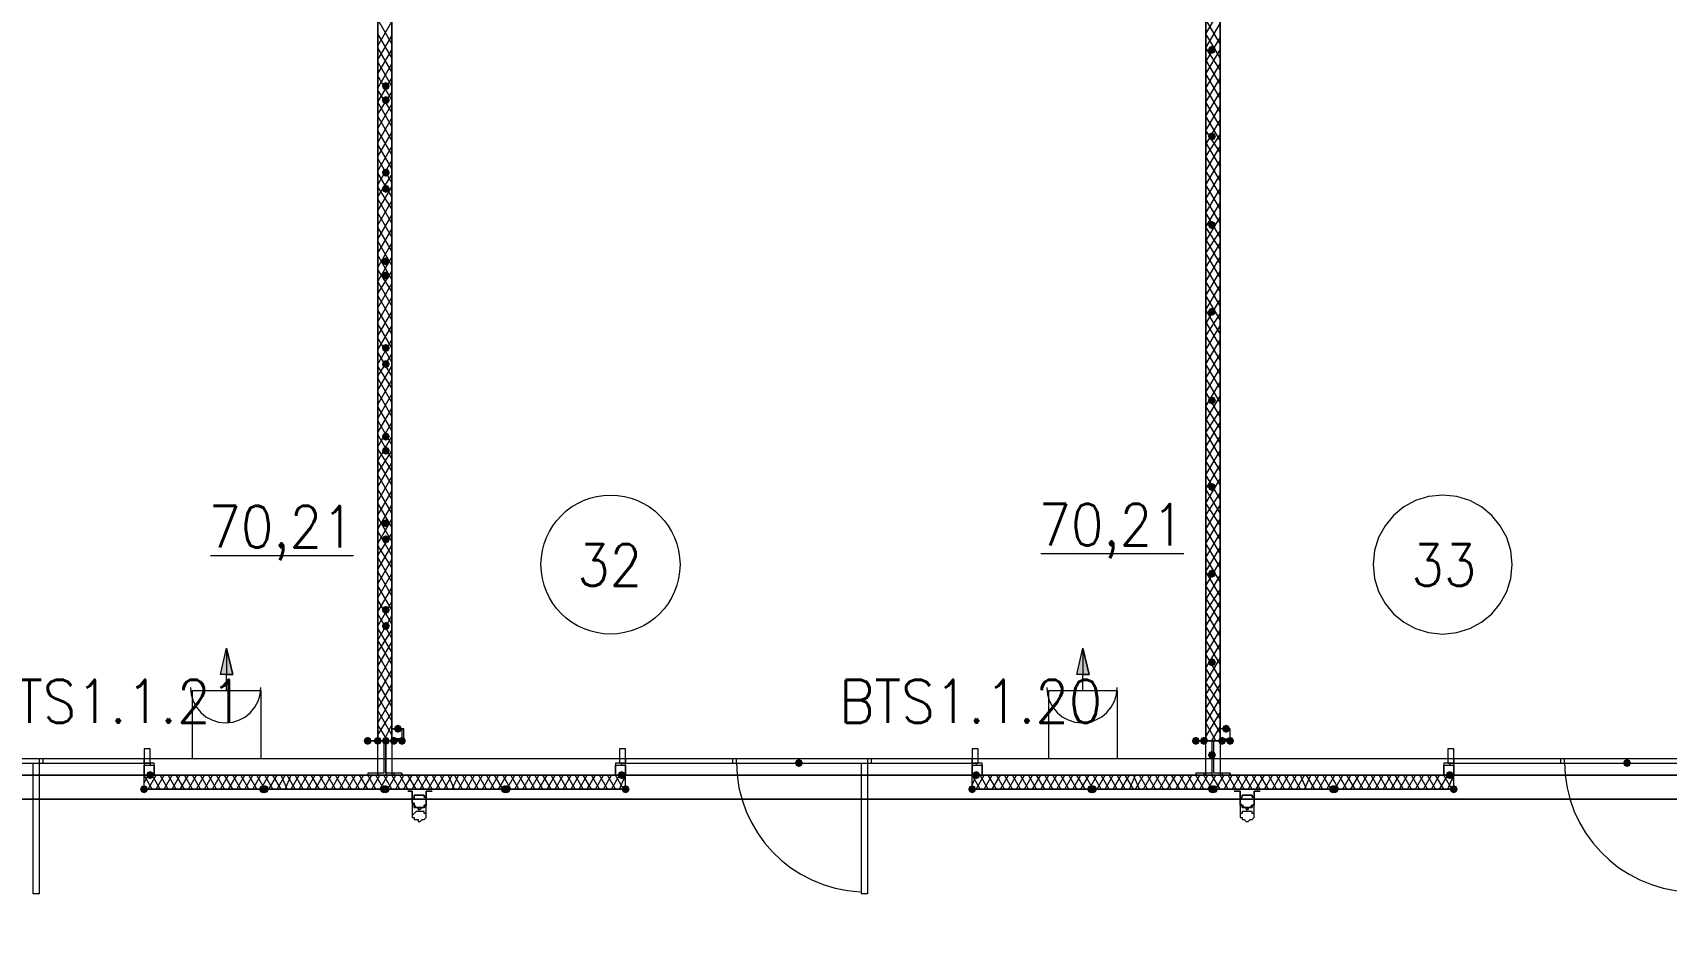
# Model space of a CAD drawing. Header units: millimetres. Extents: x 0 to 420, y 0 to 297.
# Drawn here: x 297.3 to 331.62, y 102.02 to 121.14 of the extents above; entities that cross this region are included whole.
import ezdxf

# ---------------------------------------------------------------- set-up
doc = ezdxf.new("R2010")
doc.units = ezdxf.units.MM
doc.styles.get("Standard").update_dxf_attribs({"font": 'STANDARD'})

msp = doc.modelspace()

# ---------------------------------------------------------------- hatches: boundary and pattern name
for color, points in [(7, [(322.156667, 120.777), (322.131796, 120.717204), (322.072, 120.692333), (322.012204, 120.717204), (321.987333, 120.777), (322.012204, 120.836796), (322.072, 120.861667), (322.131796, 120.836796)]), (7, [(304.8, 120.015), (304.775129, 119.955204), (304.715333, 119.930333), (304.655538, 119.955204), (304.630667, 120.015), (304.655537, 120.074796), (304.715333, 120.099667), (304.775129, 120.074796)]), (7, [(304.8, 119.718667), (304.775129, 119.658871), (304.715333, 119.634), (304.655538, 119.658871), (304.630667, 119.718667), (304.655537, 119.778462), (304.715333, 119.803333), (304.775129, 119.778463)]), (7, [(322.156667, 118.956667), (322.131796, 118.896871), (322.072, 118.872), (322.012204, 118.896871), (321.987333, 118.956667), (322.012204, 119.016462), (322.072, 119.041333), (322.131796, 119.016463)]), (7, [(304.8, 118.194667), (304.775129, 118.134871), (304.715333, 118.11), (304.655538, 118.134871), (304.630667, 118.194667), (304.655537, 118.254462), (304.715333, 118.279333), (304.775129, 118.254463)]), (7, [(304.8, 117.856), (304.775129, 117.796204), (304.715333, 117.771333), (304.655538, 117.796204), (304.630667, 117.856), (304.655537, 117.915796), (304.715333, 117.940667), (304.775129, 117.915796)]), (7, [(322.156667, 117.094), (322.131796, 117.034204), (322.072, 117.009333), (322.012204, 117.034204), (321.987333, 117.094), (322.012204, 117.153796), (322.072, 117.178667), (322.131796, 117.153796)]), (7, [(304.8, 116.332), (304.775129, 116.272204), (304.715333, 116.247333), (304.655538, 116.272204), (304.630667, 116.332), (304.655537, 116.391796), (304.715333, 116.416667), (304.775129, 116.391796)]), (7, [(304.8, 116.035667), (304.775129, 115.975871), (304.715333, 115.951), (304.655538, 115.975871), (304.630667, 116.035667), (304.655537, 116.095462), (304.715333, 116.120333), (304.775129, 116.095463)]), (7, [(322.156667, 115.273667), (322.131796, 115.213871), (322.072, 115.189), (322.012204, 115.213871), (321.987333, 115.273667), (322.012204, 115.333462), (322.072, 115.358333), (322.131796, 115.333463)]), (7, [(304.8, 114.511667), (304.775129, 114.451871), (304.715333, 114.427), (304.655538, 114.451871), (304.630667, 114.511667), (304.655537, 114.571462), (304.715333, 114.596333), (304.775129, 114.571463)]), (7, [(304.8, 114.173), (304.775129, 114.113204), (304.715333, 114.088333), (304.655538, 114.113204), (304.630667, 114.173), (304.655537, 114.232796), (304.715333, 114.257667), (304.775129, 114.232796)]), (7, [(322.156667, 113.411), (322.131796, 113.351204), (322.072, 113.326333), (322.012204, 113.351204), (321.987333, 113.411), (322.012204, 113.470796), (322.072, 113.495667), (322.131796, 113.470796)]), (7, [(304.8, 112.649), (304.775129, 112.589204), (304.715333, 112.564333), (304.655538, 112.589204), (304.630667, 112.649), (304.655537, 112.708796), (304.715333, 112.733667), (304.775129, 112.708796)]), (7, [(304.8, 112.352667), (304.775129, 112.292871), (304.715333, 112.268), (304.655538, 112.292871), (304.630667, 112.352667), (304.655537, 112.412462), (304.715333, 112.437333), (304.775129, 112.412463)]), (7, [(322.156667, 111.590667), (322.131796, 111.530871), (322.072, 111.506), (322.012204, 111.530871), (321.987333, 111.590667), (322.012204, 111.650462), (322.072, 111.675333), (322.131796, 111.650463)]), (7, [(304.8, 110.828667), (304.775129, 110.768871), (304.715333, 110.744), (304.655538, 110.768871), (304.630667, 110.828667), (304.655537, 110.888462), (304.715333, 110.913333), (304.775129, 110.888463)]), (7, [(304.8, 110.49), (304.775129, 110.430204), (304.715333, 110.405333), (304.655538, 110.430204), (304.630667, 110.49), (304.655537, 110.549796), (304.715333, 110.574667), (304.775129, 110.549796)]), (7, [(322.156667, 109.770333), (322.131796, 109.710538), (322.072, 109.685667), (322.012204, 109.710538), (321.987333, 109.770333), (322.012204, 109.830129), (322.072, 109.855), (322.131796, 109.830129)]), (7, [(304.8, 109.008333), (304.775129, 108.948537), (304.715333, 108.923667), (304.655538, 108.948537), (304.630667, 109.008333), (304.655537, 109.068129), (304.715333, 109.093), (304.775129, 109.068129)]), (7, [(304.8, 108.669667), (304.775129, 108.609871), (304.715333, 108.585), (304.655538, 108.609871), (304.630667, 108.669667), (304.655537, 108.729462), (304.715333, 108.754333), (304.775129, 108.729463)]), (7, [(322.156667, 107.907667), (322.131796, 107.847871), (322.072, 107.823), (322.012204, 107.847871), (321.987333, 107.907667), (322.012204, 107.967462), (322.072, 107.992333), (322.131796, 107.967463)]), (7, [(305.054, 106.510667), (305.029129, 106.450871), (304.969333, 106.426), (304.909537, 106.450871), (304.884667, 106.510667), (304.909537, 106.570462), (304.969333, 106.595333), (305.029129, 106.570463)]), (7, [(322.453, 106.510667), (322.428129, 106.450871), (322.368333, 106.426), (322.308538, 106.450871), (322.283667, 106.510667), (322.308537, 106.570462), (322.368333, 106.595333), (322.428129, 106.570463)]), (7, [(304.419, 106.256667), (304.394129, 106.196871), (304.334333, 106.172), (304.274537, 106.196871), (304.249667, 106.256667), (304.274537, 106.316462), (304.334333, 106.341333), (304.394129, 106.316463)]), (7, [(304.630667, 106.256667), (304.605796, 106.196871), (304.546, 106.172), (304.486204, 106.196871), (304.461333, 106.256667), (304.486204, 106.316462), (304.546, 106.341333), (304.605796, 106.316463)]), (7, [(304.8, 106.256667), (304.775129, 106.196871), (304.715333, 106.172), (304.655538, 106.196871), (304.630667, 106.256667), (304.655537, 106.316462), (304.715333, 106.341333), (304.775129, 106.316463)]), (7, [(304.8, 106.256667), (304.775129, 106.196871), (304.715333, 106.172), (304.655538, 106.196871), (304.630667, 106.256667), (304.655537, 106.316462), (304.715333, 106.341333), (304.775129, 106.316463)]), (7, [(304.969333, 106.256667), (304.944462, 106.196871), (304.884667, 106.172), (304.824871, 106.196871), (304.8, 106.256667), (304.824871, 106.316462), (304.884667, 106.341333), (304.944462, 106.316463)]), (7, [(305.138667, 106.256667), (305.113796, 106.196871), (305.054, 106.172), (304.994204, 106.196871), (304.969333, 106.256667), (304.994204, 106.316462), (305.054, 106.341333), (305.113796, 106.316463)]), (7, [(321.818, 106.256667), (321.793129, 106.196871), (321.733333, 106.172), (321.673537, 106.196871), (321.648667, 106.256667), (321.673537, 106.316462), (321.733333, 106.341333), (321.793129, 106.316463)]), (7, [(321.987333, 106.256667), (321.962462, 106.196871), (321.902667, 106.172), (321.842871, 106.196871), (321.818, 106.256667), (321.842871, 106.316462), (321.902667, 106.341333), (321.962462, 106.316463)]), (7, [(322.368333, 106.256667), (322.343462, 106.196871), (322.283667, 106.172), (322.223871, 106.196871), (322.199, 106.256667), (322.223871, 106.316462), (322.283667, 106.341333), (322.343462, 106.316463)]), (7, [(322.537667, 106.256667), (322.512796, 106.196871), (322.453, 106.172), (322.393204, 106.196871), (322.368333, 106.256667), (322.393204, 106.316462), (322.453, 106.341333), (322.512796, 106.316463)]), (7, [(313.478333, 105.791), (313.453463, 105.731204), (313.393667, 105.706333), (313.333871, 105.731204), (313.309, 105.791), (313.333871, 105.850796), (313.393667, 105.875667), (313.453462, 105.850796)]), (7, [(313.478333, 105.791), (313.453463, 105.731204), (313.393667, 105.706333), (313.333871, 105.731204), (313.309, 105.791), (313.333871, 105.850796), (313.393667, 105.875667), (313.453462, 105.850796)]), (7, [(322.156667, 105.960333), (322.131796, 105.900538), (322.072, 105.875667), (322.012204, 105.900538), (321.987333, 105.960333), (322.012204, 106.020129), (322.072, 106.045), (322.131796, 106.020129)]), (7, [(330.877333, 105.791), (330.852462, 105.731204), (330.792667, 105.706333), (330.732871, 105.731204), (330.708, 105.791), (330.732871, 105.850796), (330.792667, 105.875667), (330.852462, 105.850796)]), (7, [(330.877333, 105.791), (330.852462, 105.731204), (330.792667, 105.706333), (330.732871, 105.731204), (330.708, 105.791), (330.732871, 105.850796), (330.792667, 105.875667), (330.852462, 105.850796)]), (7, [(299.847, 105.537), (299.822129, 105.477204), (299.762333, 105.452333), (299.702538, 105.477204), (299.677667, 105.537), (299.702537, 105.596796), (299.762333, 105.621667), (299.822129, 105.596796)]), (7, [(309.753, 105.537), (309.728129, 105.477204), (309.668333, 105.452333), (309.608538, 105.477204), (309.583667, 105.537), (309.608537, 105.596796), (309.668333, 105.621667), (309.728129, 105.596796)]), (7, [(317.203667, 105.537), (317.178796, 105.477204), (317.119, 105.452333), (317.059204, 105.477204), (317.034333, 105.537), (317.059204, 105.596796), (317.119, 105.621667), (317.178796, 105.596796)]), (7, [(327.152, 105.537), (327.127129, 105.477204), (327.067333, 105.452333), (327.007538, 105.477204), (326.982667, 105.537), (327.007537, 105.596796), (327.067333, 105.621667), (327.127129, 105.596796)]), (254, [(299.72, 105.240667), (299.695129, 105.180871), (299.635333, 105.156), (299.575538, 105.180871), (299.550667, 105.240667), (299.575537, 105.300462), (299.635333, 105.325333), (299.695129, 105.300463)]), (254, [(302.217667, 105.240667), (302.192796, 105.180871), (302.133, 105.156), (302.073204, 105.180871), (302.048333, 105.240667), (302.073204, 105.300462), (302.133, 105.325333), (302.192796, 105.300463)]), (254, [(302.26, 105.240667), (302.235129, 105.180871), (302.175333, 105.156), (302.115538, 105.180871), (302.090667, 105.240667), (302.115537, 105.300462), (302.175333, 105.325333), (302.235129, 105.300463)]), (254, [(304.757667, 105.240667), (304.732796, 105.180871), (304.673, 105.156), (304.613204, 105.180871), (304.588333, 105.240667), (304.613204, 105.300462), (304.673, 105.325333), (304.732796, 105.300463)]), (254, [(304.757667, 105.240667), (304.732796, 105.180871), (304.673, 105.156), (304.613204, 105.180871), (304.588333, 105.240667), (304.613204, 105.300462), (304.673, 105.325333), (304.732796, 105.300463)]), (254, [(304.8, 105.240667), (304.775129, 105.180871), (304.715333, 105.156), (304.655538, 105.180871), (304.630667, 105.240667), (304.655537, 105.300462), (304.715333, 105.325333), (304.775129, 105.300463)]), (254, [(304.8, 105.240667), (304.775129, 105.180871), (304.715333, 105.156), (304.655538, 105.180871), (304.630667, 105.240667), (304.655537, 105.300462), (304.715333, 105.325333), (304.775129, 105.300463)]), (254, [(307.297667, 105.240667), (307.272796, 105.180871), (307.213, 105.156), (307.153204, 105.180871), (307.128333, 105.240667), (307.153204, 105.300462), (307.213, 105.325333), (307.272796, 105.300463)]), (254, [(307.34, 105.240667), (307.315129, 105.180871), (307.255333, 105.156), (307.195538, 105.180871), (307.170667, 105.240667), (307.195537, 105.300462), (307.255333, 105.325333), (307.315129, 105.300463)]), (254, [(309.837667, 105.240667), (309.812796, 105.180871), (309.753, 105.156), (309.693204, 105.180871), (309.668333, 105.240667), (309.693204, 105.300462), (309.753, 105.325333), (309.812796, 105.300463)]), (254, [(317.119, 105.240667), (317.094129, 105.180871), (317.034333, 105.156), (316.974538, 105.180871), (316.949667, 105.240667), (316.974537, 105.300462), (317.034333, 105.325333), (317.094129, 105.300463)]), (254, [(319.616667, 105.240667), (319.591796, 105.180871), (319.532, 105.156), (319.472204, 105.180871), (319.447333, 105.240667), (319.472204, 105.300462), (319.532, 105.325333), (319.591796, 105.300463)]), (254, [(319.659, 105.240667), (319.634129, 105.180871), (319.574333, 105.156), (319.514537, 105.180871), (319.489667, 105.240667), (319.514537, 105.300462), (319.574333, 105.325333), (319.634129, 105.300463)]), (254, [(322.156667, 105.240667), (322.131796, 105.180871), (322.072, 105.156), (322.012204, 105.180871), (321.987333, 105.240667), (322.012204, 105.300462), (322.072, 105.325333), (322.131796, 105.300463)]), (254, [(322.156667, 105.240667), (322.131796, 105.180871), (322.072, 105.156), (322.012204, 105.180871), (321.987333, 105.240667), (322.012204, 105.300462), (322.072, 105.325333), (322.131796, 105.300463)]), (254, [(322.199, 105.240667), (322.174129, 105.180871), (322.114333, 105.156), (322.054537, 105.180871), (322.029667, 105.240667), (322.054537, 105.300462), (322.114333, 105.325333), (322.174129, 105.300463)]), (254, [(322.199, 105.240667), (322.174129, 105.180871), (322.114333, 105.156), (322.054537, 105.180871), (322.029667, 105.240667), (322.054537, 105.300462), (322.114333, 105.325333), (322.174129, 105.300463)]), (254, [(324.696667, 105.240667), (324.671796, 105.180871), (324.612, 105.156), (324.552204, 105.180871), (324.527333, 105.240667), (324.552204, 105.300462), (324.612, 105.325333), (324.671796, 105.300463)]), (254, [(324.739, 105.240667), (324.714129, 105.180871), (324.654333, 105.156), (324.594538, 105.180871), (324.569667, 105.240667), (324.594537, 105.300462), (324.654333, 105.325333), (324.714129, 105.300463)]), (254, [(327.236667, 105.240667), (327.211796, 105.180871), (327.152, 105.156), (327.092204, 105.180871), (327.067333, 105.240667), (327.092204, 105.300462), (327.152, 105.325333), (327.211796, 105.300463)])]:
    msp.add_hatch(color=color).paths.add_polyline_path(points, flags=0)
h = msp.add_hatch(color=6)
h.paths.add_polyline_path([(301.498, 107.653667), (301.371, 108.204), (301.371, 107.653667)], flags=0)
h.paths.add_polyline_path([(301.371, 108.204), (301.371, 107.653667), (301.244, 107.653667)], flags=0)
h = msp.add_hatch(color=6)
h.paths.add_polyline_path([(319.489667, 107.653667), (319.362667, 108.204), (319.362667, 107.653667)], flags=0)
h.paths.add_polyline_path([(319.362667, 108.204), (319.362667, 107.653667), (319.235667, 107.653667)], flags=0)
h = msp.add_hatch(color=7)
h.paths.add_polyline_path([(299.635333, 105.240667), (304.673, 105.240667)], flags=0)
h.paths.add_polyline_path([(304.673, 105.240667), (299.635333, 105.240667)], flags=0)
h = msp.add_hatch(color=7)
h.paths.add_polyline_path([(304.715333, 105.240667), (309.753, 105.240667)], flags=0)
h.paths.add_polyline_path([(309.753, 105.240667), (304.715333, 105.240667)], flags=0)
h = msp.add_hatch(color=7)
h.paths.add_polyline_path([(317.034333, 105.240667), (322.072, 105.240667)], flags=0)
h.paths.add_polyline_path([(322.072, 105.240667), (317.034333, 105.240667)], flags=0)
h = msp.add_hatch(color=7)
h.paths.add_polyline_path([(322.114333, 105.240667), (327.152, 105.240667)], flags=0)
h.paths.add_polyline_path([(327.152, 105.240667), (322.114333, 105.240667)], flags=0)

# ---------------------------------------------------------------- linework, layer by layer
at = {"color": 7, "lineweight": 0}
for points in [[(100.922667, 105.029), (386.715, 105.029), (386.715, 222.715667), (100.922667, 222.715667)], [(287.443333, 105.537), (304.546, 105.537), (304.546, 140.038667), (304.334333, 140.038667), (291.168667, 140.038667), (287.443333, 140.038667)], [(304.842333, 140.038667), (304.842333, 105.537), (321.945, 105.537), (321.945, 140.038667), (321.733333, 140.038667), (308.525333, 140.038667)], [(322.241333, 105.537), (339.344, 105.537), (339.344, 140.038667), (339.09, 140.038667), (325.924333, 140.038667), (322.241333, 140.038667)], [(304.546, 122.936), (304.546, 106.256667), (304.842333, 106.256667), (304.842333, 122.936)], [(321.945, 122.936), (321.945, 106.256667), (322.241333, 106.256667), (322.241333, 122.936)], [(305.096333, 106.510667), (304.842333, 106.510667), (304.842333, 106.256667), (305.096333, 106.256667)], [(305.054, 106.510667), (305.054, 106.299), (304.842333, 106.299), (304.842333, 106.510667)], [(322.453, 106.510667), (322.241333, 106.510667), (322.241333, 106.299), (322.453, 106.299), (322.453, 106.510667), (322.241333, 106.510667), (322.241333, 106.256667), (322.453, 106.256667)], [(299.635333, 106.087333), (299.635333, 105.791), (299.762333, 105.791), (299.762333, 106.087333)], [(305.054, 106.256667), (304.334333, 106.256667), (304.673, 106.256667), (304.673, 105.579333), (304.334333, 105.579333), (304.334333, 105.537), (305.054, 105.537), (305.054, 105.579333), (304.715333, 105.579333), (304.715333, 106.256667)], [(309.626, 106.087333), (309.626, 105.791), (309.753, 105.791), (309.753, 106.087333)], [(317.034333, 106.087333), (317.034333, 105.791), (317.161333, 105.791), (317.161333, 106.087333)], [(322.453, 106.256667), (321.733333, 106.256667), (322.072, 106.256667), (322.072, 105.579333), (321.733333, 105.579333), (321.733333, 105.537), (322.453, 105.537), (322.453, 105.579333), (322.114333, 105.579333), (322.114333, 106.256667)], [(327.025, 106.087333), (327.025, 105.791), (327.152, 105.791), (327.152, 106.087333)], [(292.396333, 105.791), (299.635333, 105.791), (299.635333, 105.875667), (292.396333, 105.875667)], [(297.434, 103.039333), (297.307, 103.039333), (297.307, 105.791), (297.434, 105.791)], [(297.434, 105.791), (297.518667, 105.791), (297.518667, 105.875667), (297.434, 105.875667)], [(299.847, 105.791), (299.635333, 105.791), (299.635333, 105.537), (299.847, 105.537)], [(299.847, 105.748667), (299.847, 105.537), (299.635333, 105.537), (299.635333, 105.748667)], [(309.753, 105.791), (309.541333, 105.791), (309.541333, 105.537), (309.753, 105.537)], [(309.753, 105.748667), (309.753, 105.537), (309.541333, 105.537), (309.541333, 105.748667)], [(309.753, 105.791), (317.034333, 105.791), (317.034333, 105.875667), (309.753, 105.875667)], [(311.996667, 105.791), (312.081333, 105.791), (312.081333, 105.875667), (311.996667, 105.875667)], [(314.833, 103.039333), (314.706, 103.039333), (314.706, 105.791), (314.833, 105.791)], [(314.833, 105.791), (314.917667, 105.791), (314.917667, 105.875667), (314.833, 105.875667)], [(317.246, 105.791), (317.034333, 105.791), (317.034333, 105.537), (317.246, 105.537)], [(317.246, 105.748667), (317.246, 105.537), (317.034333, 105.537), (317.034333, 105.748667)], [(327.152, 105.791), (326.940333, 105.791), (326.940333, 105.537), (327.152, 105.537)], [(327.152, 105.748667), (327.152, 105.537), (326.940333, 105.537), (326.940333, 105.748667)], [(327.152, 105.791), (334.391, 105.791), (334.391, 105.875667), (327.152, 105.875667)], [(329.395667, 105.791), (329.480333, 105.791), (329.480333, 105.875667), (329.395667, 105.875667)], [(113.03, 96.435333), (374.65, 96.435333), (374.65, 105.029), (113.03, 105.029)], [(299.635333, 105.240667), (304.673, 105.240667)], [(304.673, 105.240667), (299.635333, 105.240667)], [(299.635333, 105.240667), (304.673, 105.240667)], [(299.635333, 105.240667), (304.673, 105.240667)], [(304.715333, 105.240667), (309.753, 105.240667)], [(309.753, 105.240667), (304.715333, 105.240667)], [(309.753, 105.240667), (304.715333, 105.240667)], [(309.753, 105.240667), (304.715333, 105.240667)], [(305.181, 105.198333), (305.265667, 105.198333), (305.265667, 104.986667), (305.265667, 104.944333), (305.308, 104.902), (305.308, 104.859667), (305.350333, 104.859667), (305.392667, 104.859667), (305.392667, 104.817333), (305.435, 104.817333), (305.477333, 104.859667), (305.519667, 104.859667), (305.562, 104.902), (305.562, 104.944333), (305.562, 104.986667), (305.562, 105.198333), (305.689, 105.198333), (305.562, 105.198333), (305.562, 104.986667), (305.562, 104.944333), (305.562, 104.902), (305.519667, 104.902), (305.519667, 104.859667), (305.477333, 104.859667), (305.435, 104.859667), (305.392667, 104.859667), (305.350333, 104.859667), (305.308, 104.902), (305.308, 104.944333), (305.265667, 104.944333), (305.265667, 104.986667), (305.265667, 105.198333), (305.181, 105.198333), (305.265667, 105.198333), (305.265667, 104.986667), (305.265667, 104.944333), (305.308, 104.902), (305.308, 104.859667), (305.350333, 104.859667), (305.392667, 104.859667), (305.392667, 104.817333), (305.435, 104.817333), (305.477333, 104.859667), (305.519667, 104.859667), (305.562, 104.902), (305.562, 104.944333), (305.562, 104.986667), (305.562, 105.198333), (305.689, 105.198333), (305.562, 105.198333), (305.562, 104.986667), (305.562, 104.944333), (305.562, 104.902), (305.519667, 104.902), (305.519667, 104.859667), (305.477333, 104.859667), (305.435, 104.859667), (305.392667, 104.859667), (305.350333, 104.859667), (305.308, 104.902), (305.308, 104.944333), (305.265667, 104.944333), (305.265667, 104.986667), (305.265667, 105.198333), (305.181, 105.198333), (305.265667, 105.198333), (305.265667, 104.986667), (305.265667, 104.944333), (305.308, 104.944333), (305.308, 104.902), (305.350333, 104.859667), (305.392667, 104.859667), (305.435, 104.859667), (305.477333, 104.859667), (305.519667, 104.859667), (305.519667, 104.902), (305.562, 104.902), (305.562, 104.944333), (305.562, 104.986667), (305.562, 105.198333), (305.689, 105.198333), (305.562, 105.198333), (305.562, 104.986667), (305.562, 104.944333), (305.562, 104.902), (305.519667, 104.859667), (305.477333, 104.859667), (305.435, 104.817333), (305.392667, 104.817333), (305.392667, 104.859667), (305.350333, 104.859667), (305.308, 104.859667), (305.308, 104.902), (305.265667, 104.944333), (305.265667, 104.986667), (305.265667, 105.198333)], [(305.265667, 104.986667), (305.265667, 105.029), (305.308, 105.029), (305.308, 105.071333), (305.308, 105.113667), (305.350333, 105.113667), (305.392667, 105.113667), (305.435, 105.113667), (305.477333, 105.113667), (305.519667, 105.113667), (305.519667, 105.071333), (305.562, 105.071333), (305.562, 105.029), (305.562, 104.986667), (305.562, 104.944333), (305.562, 104.902), (305.519667, 104.902), (305.519667, 104.859667), (305.477333, 104.859667), (305.435, 104.859667), (305.392667, 104.859667), (305.350333, 104.859667), (305.308, 104.902), (305.308, 104.944333), (305.265667, 104.944333), (305.265667, 104.986667), (305.265667, 104.944333), (305.308, 104.944333), (305.308, 104.902), (305.350333, 104.859667), (305.392667, 104.859667), (305.435, 104.859667), (305.477333, 104.859667), (305.519667, 104.859667), (305.519667, 104.902), (305.562, 104.902), (305.562, 104.944333), (305.562, 104.986667), (305.562, 105.029), (305.562, 105.071333), (305.519667, 105.071333), (305.519667, 105.113667), (305.477333, 105.113667), (305.435, 105.113667), (305.392667, 105.113667), (305.350333, 105.113667), (305.308, 105.113667), (305.308, 105.071333), (305.308, 105.029), (305.265667, 105.029)], [(305.562, 104.986667), (305.562, 105.029), (305.562, 105.071333), (305.519667, 105.071333), (305.519667, 105.113667), (305.477333, 105.113667), (305.435, 105.113667), (305.392667, 105.113667), (305.350333, 105.113667), (305.308, 105.113667), (305.308, 105.071333), (305.308, 105.029), (305.265667, 105.029), (305.265667, 104.986667), (305.265667, 104.944333), (305.308, 104.944333), (305.308, 104.902), (305.350333, 104.859667), (305.392667, 104.859667), (305.435, 104.859667), (305.477333, 104.859667), (305.519667, 104.859667), (305.519667, 104.902), (305.562, 104.902), (305.562, 104.944333)], [(317.034333, 105.240667), (322.072, 105.240667)], [(322.072, 105.240667), (317.034333, 105.240667)], [(317.034333, 105.240667), (322.072, 105.240667)], [(317.034333, 105.240667), (322.072, 105.240667)], [(322.114333, 105.240667), (327.152, 105.240667)], [(327.152, 105.240667), (322.114333, 105.240667)], [(327.152, 105.240667), (322.114333, 105.240667)], [(327.152, 105.240667), (322.114333, 105.240667)], [(322.537667, 105.198333), (322.664667, 105.198333), (322.664667, 104.986667), (322.664667, 104.944333), (322.664667, 104.902), (322.707, 104.902), (322.707, 104.859667), (322.749333, 104.859667), (322.791667, 104.859667), (322.791667, 104.817333), (322.834, 104.817333), (322.834, 104.859667), (322.876333, 104.859667), (322.918667, 104.859667), (322.918667, 104.902), (322.961, 104.902), (322.961, 104.944333), (322.961, 104.986667), (322.961, 105.198333), (323.088, 105.198333), (322.961, 105.198333), (322.961, 104.986667), (322.961, 104.944333), (322.961, 104.902), (322.918667, 104.902), (322.876333, 104.859667), (322.834, 104.859667), (322.791667, 104.859667), (322.749333, 104.859667), (322.707, 104.902), (322.664667, 104.944333), (322.664667, 104.986667), (322.664667, 105.198333), (322.537667, 105.198333), (322.664667, 105.198333), (322.664667, 104.986667), (322.664667, 104.944333), (322.664667, 104.902), (322.707, 104.902), (322.707, 104.859667), (322.749333, 104.859667), (322.791667, 104.859667), (322.791667, 104.817333), (322.834, 104.817333), (322.834, 104.859667), (322.876333, 104.859667), (322.918667, 104.859667), (322.918667, 104.902), (322.961, 104.902), (322.961, 104.944333), (322.961, 104.986667), (322.961, 105.198333), (323.088, 105.198333), (322.961, 105.198333), (322.961, 104.986667), (322.961, 104.944333), (322.961, 104.902), (322.918667, 104.902), (322.876333, 104.859667), (322.834, 104.859667), (322.791667, 104.859667), (322.749333, 104.859667), (322.707, 104.902), (322.664667, 104.944333), (322.664667, 104.986667), (322.664667, 105.198333), (322.537667, 105.198333), (322.664667, 105.198333), (322.664667, 104.986667), (322.664667, 104.944333), (322.707, 104.902), (322.749333, 104.859667), (322.791667, 104.859667), (322.834, 104.859667), (322.876333, 104.859667), (322.918667, 104.902), (322.961, 104.902), (322.961, 104.944333), (322.961, 104.986667), (322.961, 105.198333), (323.088, 105.198333), (322.961, 105.198333), (322.961, 104.986667), (322.961, 104.944333), (322.961, 104.902), (322.918667, 104.902), (322.918667, 104.859667), (322.876333, 104.859667), (322.834, 104.859667), (322.834, 104.817333), (322.791667, 104.817333), (322.791667, 104.859667), (322.749333, 104.859667), (322.707, 104.859667), (322.707, 104.902), (322.664667, 104.902), (322.664667, 104.944333), (322.664667, 104.986667), (322.664667, 105.198333)], [(322.664667, 104.986667), (322.664667, 105.029), (322.707, 105.071333), (322.707, 105.113667), (322.749333, 105.113667), (322.791667, 105.113667), (322.834, 105.113667), (322.876333, 105.113667), (322.918667, 105.113667), (322.918667, 105.071333), (322.961, 105.071333), (322.961, 105.029), (322.961, 104.986667), (322.961, 104.944333), (322.961, 104.902), (322.918667, 104.902), (322.876333, 104.859667), (322.834, 104.859667), (322.791667, 104.859667), (322.749333, 104.859667), (322.707, 104.902), (322.664667, 104.944333), (322.664667, 104.986667), (322.664667, 104.944333), (322.707, 104.902), (322.749333, 104.859667), (322.791667, 104.859667), (322.834, 104.859667), (322.876333, 104.859667), (322.918667, 104.902), (322.961, 104.902), (322.961, 104.944333), (322.961, 104.986667), (322.961, 105.029), (322.961, 105.071333), (322.918667, 105.071333), (322.918667, 105.113667), (322.876333, 105.113667), (322.834, 105.113667), (322.791667, 105.113667), (322.749333, 105.113667), (322.707, 105.113667), (322.707, 105.071333), (322.664667, 105.029)], [(322.961, 104.986667), (322.961, 105.029), (322.961, 105.071333), (322.918667, 105.071333), (322.918667, 105.113667), (322.876333, 105.113667), (322.834, 105.113667), (322.791667, 105.113667), (322.749333, 105.113667), (322.707, 105.113667), (322.707, 105.071333), (322.664667, 105.029), (322.664667, 104.986667), (322.664667, 104.944333), (322.707, 104.902), (322.749333, 104.859667), (322.791667, 104.859667), (322.834, 104.859667), (322.876333, 104.859667), (322.918667, 104.902), (322.961, 104.902), (322.961, 104.944333)], [(305.265667, 104.690333), (305.265667, 104.648), (305.308, 104.648), (305.308, 104.605667), (305.350333, 104.605667), (305.392667, 104.605667), (305.392667, 104.563333), (305.435, 104.563333), (305.477333, 104.605667), (305.519667, 104.605667), (305.562, 104.648), (305.562, 104.690333), (305.562, 104.732667), (305.519667, 104.732667), (305.519667, 104.775), (305.477333, 104.775), (305.435, 104.775), (305.392667, 104.775), (305.350333, 104.775), (305.308, 104.732667)], [(322.664667, 104.690333), (322.664667, 104.648), (322.707, 104.648), (322.707, 104.605667), (322.749333, 104.605667), (322.791667, 104.563333), (322.834, 104.563333), (322.876333, 104.605667), (322.918667, 104.605667), (322.961, 104.648), (322.961, 104.690333), (322.961, 104.732667), (322.918667, 104.732667), (322.918667, 104.775), (322.876333, 104.775), (322.834, 104.775), (322.791667, 104.775), (322.749333, 104.775), (322.707, 104.775), (322.707, 104.732667), (322.664667, 104.732667)]]:
    msp.add_lwpolyline(points, close=True, dxfattribs=at)
at = {"color": 6, "lineweight": 0}
for points in [[(134.704667, 221.869), (354.795667, 221.869), (367.411, 221.869), (367.411, 215.392), (376.851333, 215.392), (379.645333, 215.392), (379.645333, 191.135), (373.168333, 191.135), (373.168333, 163.872333), (372.999, 163.872333), (373.168333, 163.872333), (373.168333, 127.973667), (379.941667, 127.973667), (379.941667, 112.352667), (375.369667, 112.352667), (368.257667, 112.352667), (368.257667, 105.875667), (266.530667, 105.875667), (120.734667, 105.875667)], [(301.371, 107.315), (301.371, 107.653667), (301.244, 107.653667), (301.371, 108.204), (301.498, 107.653667), (301.371, 107.653667)], [(319.362667, 107.315), (319.362667, 107.653667), (319.235667, 107.653667), (319.362667, 108.204), (319.489667, 107.653667), (319.362667, 107.653667)], [(300.609, 107.3785), (300.624051, 107.229196), (300.667218, 107.090134), (300.735523, 106.964293), (300.825985, 106.854651), (300.935626, 106.764189), (301.061467, 106.695885), (301.200529, 106.652718), (301.349833, 106.637667), (301.499137, 106.652718), (301.638199, 106.695885), (301.764041, 106.764189), (301.873682, 106.854651), (301.964144, 106.964293), (302.032448, 107.090134), (302.075616, 107.229196), (302.090667, 107.3785)], [(318.600667, 107.3785), (318.615718, 107.229196), (318.658885, 107.090134), (318.727189, 106.964293), (318.817651, 106.854651), (318.927293, 106.764189), (319.053134, 106.695885), (319.192196, 106.652718), (319.3415, 106.637667), (319.490804, 106.652718), (319.629866, 106.695885), (319.755707, 106.764189), (319.865349, 106.854651), (319.955811, 106.964293), (320.024115, 107.090134), (320.067282, 107.229196), (320.082333, 107.3785)]]:
    msp.add_lwpolyline(points, dxfattribs=at)
at = {"color": 7, "lineweight": 0}
for points in [[(321.945, 121.115667), (322.241333, 121.623667)], [(304.842333, 120.904), (304.546, 121.412)], [(304.546, 120.861667), (304.842333, 121.369667)], [(322.241333, 120.904), (321.945, 121.412)], [(321.945, 120.819333), (322.241333, 121.327333)], [(304.842333, 120.607667), (304.546, 121.115667)], [(304.546, 120.565333), (304.842333, 121.073333)], [(304.842333, 120.311333), (304.546, 120.819333)], [(322.241333, 120.607667), (321.945, 121.115667)], [(321.945, 120.523), (322.241333, 121.031)], [(322.241333, 120.353667), (321.945, 120.819333)], [(304.546, 120.269), (304.842333, 120.777)], [(304.842333, 120.015), (304.546, 120.523)], [(304.546, 119.972667), (304.842333, 120.480667)], [(321.945, 120.269), (322.241333, 120.777)], [(322.241333, 120.057333), (321.945, 120.565333)], [(321.945, 119.972667), (322.241333, 120.480667)], [(304.842333, 119.718667), (304.546, 120.226667)], [(304.546, 119.676333), (304.842333, 120.184333)], [(322.241333, 119.761), (321.945, 120.269)], [(321.945, 119.676333), (322.241333, 120.184333)], [(304.842333, 119.464667), (304.546, 119.930333)], [(304.546, 119.422333), (304.842333, 119.888)], [(322.241333, 119.464667), (321.945, 119.972667)], [(321.945, 119.38), (322.241333, 119.888)], [(304.842333, 119.168333), (304.546, 119.676333)], [(304.546, 119.126), (304.842333, 119.634)], [(322.241333, 119.168333), (321.945, 119.676333)], [(321.945, 119.083667), (322.241333, 119.591667)], [(304.842333, 118.872), (304.546, 119.38)], [(304.546, 118.829667), (304.842333, 119.337667)], [(322.241333, 118.872), (321.945, 119.38)], [(321.945, 118.787333), (322.241333, 119.295333)], [(304.842333, 118.575667), (304.546, 119.083667)], [(304.546, 118.533333), (304.842333, 119.041333)], [(304.842333, 118.279333), (304.546, 118.787333)], [(322.241333, 118.618), (321.945, 119.083667)], [(321.945, 118.533333), (322.241333, 118.999)], [(322.241333, 118.321667), (321.945, 118.829667)], [(304.546, 118.237), (304.842333, 118.745)], [(304.842333, 117.983), (304.546, 118.491)], [(304.546, 117.940667), (304.842333, 118.448667)], [(321.945, 118.237), (322.241333, 118.745)], [(322.241333, 118.025333), (321.945, 118.533333)], [(321.945, 117.940667), (322.241333, 118.448667)], [(304.842333, 117.686667), (304.546, 118.194667)], [(304.546, 117.686667), (304.842333, 118.152333)], [(322.241333, 117.729), (321.945, 118.237)], [(321.945, 117.644333), (322.241333, 118.152333)], [(304.546, 117.390333), (304.842333, 117.898333)], [(304.842333, 117.432667), (304.546, 117.898333)], [(322.241333, 117.432667), (321.945, 117.940667)], [(321.945, 117.348), (322.241333, 117.856)], [(304.842333, 117.136333), (304.546, 117.644333)], [(304.546, 117.094), (304.842333, 117.602)], [(322.241333, 117.136333), (321.945, 117.644333)], [(321.945, 117.051667), (322.241333, 117.559667)], [(304.842333, 116.84), (304.546, 117.348)], [(304.546, 116.797667), (304.842333, 117.305667)], [(304.842333, 116.543667), (304.546, 117.051667)], [(322.241333, 116.84), (321.945, 117.348)], [(321.945, 116.755333), (322.241333, 117.263333)], [(322.241333, 116.586), (321.945, 117.051667)], [(304.546, 116.501333), (304.842333, 117.009333)], [(304.842333, 116.247333), (304.546, 116.755333)], [(304.546, 116.205), (304.842333, 116.713)], [(321.945, 116.501333), (322.241333, 116.967)], [(322.241333, 116.289667), (321.945, 116.797667)], [(321.945, 116.205), (322.241333, 116.713)], [(304.842333, 115.951), (304.546, 116.459)], [(304.546, 115.908667), (304.842333, 116.416667)], [(322.241333, 115.993333), (321.945, 116.501333)], [(321.945, 115.908667), (322.241333, 116.416667)], [(304.842333, 115.697), (304.546, 116.162667)], [(304.546, 115.654667), (304.842333, 116.120333)], [(322.241333, 115.697), (321.945, 116.205)], [(321.945, 115.612333), (322.241333, 116.120333)], [(304.842333, 115.400667), (304.546, 115.908667)], [(304.546, 115.358333), (304.842333, 115.866333)], [(322.241333, 115.400667), (321.945, 115.908667)], [(321.945, 115.316), (322.241333, 115.824)], [(304.842333, 115.104333), (304.546, 115.612333)], [(304.546, 115.062), (304.842333, 115.57)], [(322.241333, 115.104333), (321.945, 115.612333)], [(321.945, 115.019667), (322.241333, 115.527667)], [(304.842333, 114.808), (304.546, 115.316)], [(304.546, 114.765667), (304.842333, 115.273667)], [(304.842333, 114.511667), (304.546, 115.019667)], [(322.241333, 114.808), (321.945, 115.316)], [(321.945, 114.765667), (322.241333, 115.231333)], [(322.241333, 114.554), (321.945, 115.062)], [(304.546, 114.469333), (304.842333, 114.977333)], [(304.842333, 114.215333), (304.546, 114.723333)], [(304.546, 114.173), (304.842333, 114.681)], [(321.945, 114.469333), (322.241333, 114.977333)], [(322.241333, 114.257667), (321.945, 114.765667)], [(321.945, 114.173), (322.241333, 114.681)], [(304.842333, 113.919), (304.546, 114.427)], [(304.546, 113.919), (304.842333, 114.384667)], [(322.241333, 113.961333), (321.945, 114.469333)], [(321.945, 113.876667), (322.241333, 114.384667)], [(304.546, 113.622667), (304.842333, 114.130667)], [(304.842333, 113.665), (304.546, 114.130667)], [(322.241333, 113.665), (321.945, 114.173)], [(321.945, 113.580333), (322.241333, 114.088333)], [(304.842333, 113.368667), (304.546, 113.876667)], [(304.546, 113.326333), (304.842333, 113.834333)], [(322.241333, 113.368667), (321.945, 113.876667)], [(321.945, 113.284), (322.241333, 113.792)], [(304.842333, 113.072333), (304.546, 113.580333)], [(304.546, 113.03), (304.842333, 113.538)], [(304.842333, 112.776), (304.546, 113.284)], [(322.241333, 113.072333), (321.945, 113.580333)], [(321.945, 112.987667), (322.241333, 113.495667)], [(322.241333, 112.818333), (321.945, 113.284)], [(304.546, 112.733667), (304.842333, 113.241667)], [(304.842333, 112.479667), (304.546, 112.987667)], [(304.546, 112.437333), (304.842333, 112.945333)], [(321.945, 112.733667), (322.241333, 113.199333)], [(322.241333, 112.522), (321.945, 113.03)], [(321.945, 112.437333), (322.241333, 112.945333)], [(304.842333, 112.183333), (304.546, 112.691333)], [(304.546, 112.141), (304.842333, 112.649)], [(322.241333, 112.225667), (321.945, 112.733667)], [(321.945, 112.141), (322.241333, 112.649)], [(304.842333, 111.929333), (304.546, 112.395)], [(304.546, 111.887), (304.842333, 112.352667)], [(322.241333, 111.929333), (321.945, 112.437333)], [(321.945, 111.844667), (322.241333, 112.352667)], [(304.842333, 111.633), (304.546, 112.141)], [(304.546, 111.590667), (304.842333, 112.098667)], [(322.241333, 111.633), (321.945, 112.141)], [(321.945, 111.548333), (322.241333, 112.056333)], [(304.842333, 111.336667), (304.546, 111.844667)], [(304.546, 111.294333), (304.842333, 111.802333)], [(304.842333, 111.040333), (304.546, 111.548333)], [(322.241333, 111.336667), (321.945, 111.844667)], [(321.945, 111.252), (322.241333, 111.76)], [(322.241333, 111.040333), (321.945, 111.548333)], [(304.546, 110.998), (304.842333, 111.506)], [(304.842333, 110.744), (304.546, 111.252)], [(304.546, 110.701667), (304.842333, 111.209667)], [(321.945, 110.998), (322.241333, 111.463667)], [(322.241333, 110.786333), (321.945, 111.252)], [(321.945, 110.701667), (322.241333, 111.209667)], [(328.379667, 109.960833), (328.349995, 110.255177), (328.264894, 110.529329), (328.130238, 110.777416), (327.951899, 110.993566), (327.735749, 111.171905), (327.487662, 111.306561), (327.21351, 111.391661), (326.919167, 111.421333), (326.624823, 111.391661), (326.350671, 111.306561), (326.102584, 111.171905), (325.886434, 110.993566), (325.708095, 110.777416), (325.573439, 110.529329), (325.488339, 110.255177), (325.458667, 109.960833)], [(304.842333, 110.447667), (304.546, 110.955667)], [(304.546, 110.405333), (304.842333, 110.913333)], [(322.241333, 110.49), (321.945, 110.998)], [(321.945, 110.405333), (322.241333, 110.913333)], [(304.842333, 110.151333), (304.546, 110.659333)], [(304.546, 110.151333), (304.842333, 110.617)], [(322.241333, 110.193667), (321.945, 110.701667)], [(321.945, 110.109), (322.241333, 110.617)], [(304.546, 109.855), (304.842333, 110.363)], [(304.842333, 109.897333), (304.546, 110.363)], [(318.473667, 110.193667), (321.479333, 110.193667)], [(322.241333, 109.897333), (321.945, 110.405333)], [(321.945, 109.812667), (322.241333, 110.320667)], [(301.032333, 110.151333), (304.038, 110.151333)], [(304.842333, 109.601), (304.546, 110.109)], [(304.546, 109.558667), (304.842333, 110.066667)], [(322.241333, 109.601), (321.945, 110.109)], [(321.945, 109.516333), (322.241333, 110.024333)], [(325.458667, 109.960833), (325.488339, 109.66649), (325.573439, 109.392338), (325.708095, 109.144251), (325.886434, 108.928101), (326.102584, 108.749762), (326.350671, 108.615106), (326.624823, 108.530005), (326.919167, 108.500333), (327.21351, 108.530005), (327.487662, 108.615106), (327.735749, 108.749762), (327.951899, 108.928101), (328.130238, 109.144251), (328.264894, 109.392338), (328.349995, 109.66649), (328.379667, 109.960833)], [(304.842333, 109.304667), (304.546, 109.812667)], [(304.546, 109.262333), (304.842333, 109.770333)], [(304.842333, 109.008333), (304.546, 109.516333)], [(322.241333, 109.304667), (321.945, 109.812667)], [(321.945, 109.22), (322.241333, 109.728)], [(322.241333, 109.050667), (321.945, 109.516333)], [(304.546, 108.966), (304.842333, 109.474)], [(304.842333, 108.712), (304.546, 109.22)], [(304.546, 108.669667), (304.842333, 109.177667)], [(321.945, 108.966), (322.241333, 109.431667)], [(322.241333, 108.754333), (321.945, 109.262333)], [(321.945, 108.669667), (322.241333, 109.177667)], [(304.842333, 108.415667), (304.546, 108.923667)], [(304.546, 108.373333), (304.842333, 108.881333)], [(322.241333, 108.458), (321.945, 108.966)], [(321.945, 108.373333), (322.241333, 108.881333)], [(304.842333, 108.119333), (304.546, 108.627333)], [(304.546, 108.119333), (304.842333, 108.585)], [(322.241333, 108.161667), (321.945, 108.669667)], [(321.945, 108.077), (322.241333, 108.585)], [(304.842333, 107.865333), (304.546, 108.373333)], [(304.546, 107.823), (304.842333, 108.331)], [(322.241333, 107.865333), (321.945, 108.373333)], [(321.945, 107.780667), (322.241333, 108.288667)], [(304.842333, 107.569), (304.546, 108.077)], [(304.546, 107.526667), (304.842333, 108.034667)], [(304.842333, 107.272667), (304.546, 107.780667)], [(322.241333, 107.569), (321.945, 108.077)], [(321.945, 107.484333), (322.241333, 107.992333)], [(322.241333, 107.272667), (321.945, 107.780667)], [(304.546, 107.230333), (304.842333, 107.738333)], [(304.842333, 106.976333), (304.546, 107.484333)], [(304.546, 106.934), (304.842333, 107.442)], [(321.945, 107.230333), (322.241333, 107.696)], [(322.241333, 107.018667), (321.945, 107.484333)], [(321.945, 106.934), (322.241333, 107.442)], [(304.842333, 106.68), (304.546, 107.188)], [(304.546, 106.637667), (304.842333, 107.145667)], [(322.241333, 106.722333), (321.945, 107.230333)], [(321.945, 106.637667), (322.241333, 107.145667)], [(304.842333, 106.383667), (304.546, 106.891667)], [(304.546, 106.383667), (304.842333, 106.849333)], [(322.241333, 106.426), (321.945, 106.934)], [(321.945, 106.341333), (322.241333, 106.849333)], [(304.757667, 106.256667), (304.546, 106.595333)], [(304.673, 106.256667), (304.842333, 106.595333)], [(322.156667, 106.256667), (321.945, 106.637667)], [(322.072, 106.256667), (322.241333, 106.553)], [(304.588333, 106.256667), (304.546, 106.341333)], [(304.715333, 106.256667), (304.715333, 105.537)], [(304.842333, 106.256667), (304.842333, 106.299)], [(304.969333, 106.299), (304.969333, 106.256667)], [(321.987333, 106.256667), (321.945, 106.341333)], [(322.072, 106.256667), (322.072, 105.537)], [(322.368333, 106.299), (322.368333, 106.256667)], [(295.994667, 105.791), (299.635333, 105.791), (299.635333, 105.664)], [(299.762333, 105.791), (299.762333, 105.748667)], [(309.668333, 105.791), (309.668333, 105.748667)], [(309.753, 105.664), (309.753, 105.791), (313.393667, 105.791)], [(312.081354, 105.801956), (312.095511, 105.532562), (312.135139, 105.270517), (312.199021, 105.017091), (312.285942, 104.773554), (312.394685, 104.541176), (312.524034, 104.321227), (312.672774, 104.114976), (312.839687, 103.923695), (313.023559, 103.748652), (313.223173, 103.591117), (313.437312, 103.452361), (313.664761, 103.333653), (313.904303, 103.236264), (314.154723, 103.161463), (314.414804, 103.110521), (314.68333, 103.084706)], [(313.393667, 105.791), (317.034333, 105.791), (317.034333, 105.664)], [(317.119, 105.791), (317.119, 105.748667)], [(327.067333, 105.791), (327.067333, 105.748667)], [(327.152, 105.664), (327.152, 105.791), (330.792667, 105.791)], [(329.480354, 105.801956), (329.494511, 105.532562), (329.534139, 105.270517), (329.598021, 105.017091), (329.684942, 104.773554), (329.793685, 104.541176), (329.923034, 104.321227), (330.071774, 104.114976), (330.238687, 103.923695), (330.422559, 103.748652), (330.622173, 103.591117), (330.836312, 103.452361), (331.063761, 103.333653), (331.303303, 103.236264), (331.553723, 103.161463), (331.813804, 103.110521), (332.08233, 103.084706)], [(330.792667, 105.791), (334.391, 105.791), (334.391, 105.664)], [(299.635333, 105.664), (299.635333, 105.537), (295.994667, 105.537)], [(299.635333, 105.367667), (299.72, 105.537)], [(299.804667, 105.240667), (299.635333, 105.537)], [(299.635333, 105.240667), (299.635333, 105.537)], [(299.635333, 105.240667), (299.635333, 105.537)], [(299.72, 105.240667), (299.889333, 105.537)], [(309.626, 105.537), (299.762333, 105.537)], [(299.974, 105.240667), (299.804667, 105.537)], [(299.889333, 105.240667), (300.058667, 105.537)], [(300.143333, 105.240667), (299.974, 105.537)], [(300.058667, 105.240667), (300.228, 105.537)], [(300.312667, 105.240667), (300.143333, 105.537)], [(300.228, 105.240667), (300.397333, 105.537)], [(300.482, 105.240667), (300.312667, 105.537)], [(300.397333, 105.240667), (300.566667, 105.537)], [(300.651333, 105.240667), (300.482, 105.537)], [(300.566667, 105.240667), (300.736, 105.537)], [(300.820667, 105.240667), (300.651333, 105.537)], [(300.736, 105.240667), (300.905333, 105.537)], [(300.99, 105.240667), (300.820667, 105.537)], [(300.905333, 105.240667), (301.074667, 105.537)], [(301.159333, 105.240667), (300.99, 105.537)], [(301.074667, 105.240667), (301.244, 105.537)], [(301.328667, 105.240667), (301.159333, 105.537)], [(301.244, 105.240667), (301.413333, 105.537)], [(301.498, 105.240667), (301.328667, 105.537)], [(301.413333, 105.240667), (301.582667, 105.537)], [(301.667333, 105.240667), (301.498, 105.537)], [(301.582667, 105.240667), (301.752, 105.537)], [(301.836667, 105.240667), (301.667333, 105.537)], [(301.752, 105.240667), (301.921333, 105.537)], [(302.006, 105.240667), (301.836667, 105.537)], [(301.921333, 105.240667), (302.090667, 105.537)], [(302.175333, 105.240667), (302.006, 105.537)], [(302.090667, 105.240667), (302.26, 105.537)], [(302.344667, 105.240667), (302.175333, 105.537)], [(302.26, 105.240667), (302.429333, 105.537)], [(302.514, 105.240667), (302.344667, 105.537)], [(302.429333, 105.240667), (302.598667, 105.537)], [(302.641, 105.240667), (302.514, 105.537)], [(302.598667, 105.240667), (302.725667, 105.537)], [(302.810333, 105.240667), (302.641, 105.537)], [(302.725667, 105.240667), (302.895, 105.537)], [(302.979667, 105.240667), (302.810333, 105.537)], [(302.895, 105.240667), (303.064333, 105.537)], [(303.149, 105.240667), (302.979667, 105.537)], [(303.064333, 105.240667), (303.233667, 105.537)], [(303.318333, 105.240667), (303.149, 105.537)], [(303.233667, 105.240667), (303.403, 105.537)], [(303.487667, 105.240667), (303.318333, 105.537)], [(303.403, 105.240667), (303.572333, 105.537)], [(303.657, 105.240667), (303.487667, 105.537)], [(303.572333, 105.240667), (303.741667, 105.537)], [(303.826333, 105.240667), (303.657, 105.537)], [(303.741667, 105.240667), (303.911, 105.537)], [(303.995667, 105.240667), (303.826333, 105.537)], [(303.911, 105.240667), (304.080333, 105.537)], [(304.165, 105.240667), (303.995667, 105.537)], [(304.080333, 105.240667), (304.249667, 105.537)], [(304.334333, 105.240667), (304.165, 105.537)], [(304.249667, 105.240667), (304.419, 105.537)], [(304.334333, 105.579333), (304.334333, 105.537)], [(304.503667, 105.240667), (304.334333, 105.537)], [(304.419, 105.240667), (304.588333, 105.537)], [(304.673, 105.240667), (304.503667, 105.537)], [(304.546, 105.579333), (304.546, 105.537)], [(304.588333, 105.240667), (304.757667, 105.537)], [(304.842333, 105.240667), (304.673, 105.537)], [(304.757667, 105.240667), (304.927, 105.537)], [(305.011667, 105.240667), (304.842333, 105.537)], [(304.884667, 105.579333), (304.884667, 105.537)], [(304.927, 105.240667), (305.096333, 105.537)], [(305.181, 105.240667), (305.011667, 105.537)], [(305.054, 105.579333), (305.054, 105.537)], [(305.096333, 105.240667), (305.265667, 105.537)], [(305.350333, 105.240667), (305.181, 105.537)], [(305.265667, 105.240667), (305.435, 105.537)], [(305.519667, 105.240667), (305.350333, 105.537)], [(305.435, 105.240667), (305.604333, 105.537)], [(305.689, 105.240667), (305.519667, 105.537)], [(305.604333, 105.240667), (305.773667, 105.537)], [(305.858333, 105.240667), (305.689, 105.537)], [(305.773667, 105.240667), (305.943, 105.537)], [(306.027667, 105.240667), (305.858333, 105.537)], [(305.943, 105.240667), (306.112333, 105.537)], [(306.154667, 105.240667), (306.027667, 105.537)], [(306.112333, 105.240667), (306.239333, 105.537)], [(306.324, 105.240667), (306.154667, 105.537)], [(306.239333, 105.240667), (306.408667, 105.537)], [(306.493333, 105.240667), (306.324, 105.537)], [(306.408667, 105.240667), (306.578, 105.537)], [(306.662667, 105.240667), (306.493333, 105.537)], [(306.578, 105.240667), (306.747333, 105.537)], [(306.832, 105.240667), (306.662667, 105.537)], [(306.747333, 105.240667), (306.916667, 105.537)], [(307.001333, 105.240667), (306.832, 105.537)], [(306.916667, 105.240667), (307.086, 105.537)], [(307.170667, 105.240667), (307.001333, 105.537)], [(307.086, 105.240667), (307.255333, 105.537)], [(307.34, 105.240667), (307.170667, 105.537)], [(307.255333, 105.240667), (307.424667, 105.537)], [(307.509333, 105.240667), (307.34, 105.537)], [(307.424667, 105.240667), (307.594, 105.537)], [(307.678667, 105.240667), (307.509333, 105.537)], [(307.594, 105.240667), (307.763333, 105.537)], [(307.848, 105.240667), (307.678667, 105.537)], [(307.763333, 105.240667), (307.932667, 105.537)], [(308.017333, 105.240667), (307.848, 105.537)], [(307.932667, 105.240667), (308.102, 105.537)], [(308.186667, 105.240667), (308.017333, 105.537)], [(308.102, 105.240667), (308.271333, 105.537)], [(308.356, 105.240667), (308.186667, 105.537)], [(308.271333, 105.240667), (308.440667, 105.537)], [(308.525333, 105.240667), (308.356, 105.537)], [(308.440667, 105.240667), (308.61, 105.537)], [(308.694667, 105.240667), (308.525333, 105.537)], [(308.61, 105.240667), (308.779333, 105.537)], [(308.864, 105.240667), (308.694667, 105.537)], [(308.779333, 105.240667), (308.948667, 105.537)], [(309.033333, 105.240667), (308.864, 105.537)], [(308.948667, 105.240667), (309.118, 105.537)], [(309.202667, 105.240667), (309.033333, 105.537)], [(309.118, 105.240667), (309.287333, 105.537)], [(309.372, 105.240667), (309.202667, 105.537)], [(309.287333, 105.240667), (309.456667, 105.537)], [(309.541333, 105.240667), (309.372, 105.537)], [(309.456667, 105.240667), (309.626, 105.537)], [(309.710667, 105.240667), (309.541333, 105.537)], [(309.626, 105.240667), (309.753, 105.537)], [(309.753, 105.41), (309.710667, 105.537)], [(313.393667, 105.537), (309.753, 105.537), (309.753, 105.664)], [(309.753, 105.240667), (309.753, 105.537)], [(309.753, 105.240667), (309.753, 105.537)], [(317.034333, 105.664), (317.034333, 105.537), (313.393667, 105.537)], [(317.034333, 105.325333), (317.119, 105.537)], [(317.203667, 105.240667), (317.034333, 105.537)], [(317.034333, 105.240667), (317.034333, 105.537)], [(317.034333, 105.240667), (317.034333, 105.537)], [(317.119, 105.240667), (317.288333, 105.537)], [(327.025, 105.537), (317.161333, 105.537)], [(317.373, 105.240667), (317.203667, 105.537)], [(317.288333, 105.240667), (317.457667, 105.537)], [(317.542333, 105.240667), (317.373, 105.537)], [(317.457667, 105.240667), (317.627, 105.537)], [(317.711667, 105.240667), (317.542333, 105.537)], [(317.627, 105.240667), (317.796333, 105.537)], [(317.881, 105.240667), (317.711667, 105.537)], [(317.796333, 105.240667), (317.965667, 105.537)], [(318.050333, 105.240667), (317.881, 105.537)], [(317.965667, 105.240667), (318.135, 105.537)], [(318.219667, 105.240667), (318.050333, 105.537)], [(318.135, 105.240667), (318.304333, 105.537)], [(318.389, 105.240667), (318.219667, 105.537)], [(318.304333, 105.240667), (318.473667, 105.537)], [(318.558333, 105.240667), (318.389, 105.537)], [(318.473667, 105.240667), (318.643, 105.537)], [(318.727667, 105.240667), (318.558333, 105.537)], [(318.643, 105.240667), (318.812333, 105.537)], [(318.897, 105.240667), (318.727667, 105.537)], [(318.812333, 105.240667), (318.981667, 105.537)], [(319.066333, 105.240667), (318.897, 105.537)], [(318.981667, 105.240667), (319.151, 105.537)], [(319.235667, 105.240667), (319.066333, 105.537)], [(319.151, 105.240667), (319.320333, 105.537)], [(319.405, 105.240667), (319.235667, 105.537)], [(319.320333, 105.240667), (319.489667, 105.537)], [(319.574333, 105.240667), (319.405, 105.537)], [(319.489667, 105.240667), (319.659, 105.537)], [(319.743667, 105.240667), (319.574333, 105.537)], [(319.659, 105.240667), (319.828333, 105.537)], [(319.913, 105.240667), (319.743667, 105.537)], [(319.828333, 105.240667), (319.997667, 105.537)], [(320.082333, 105.240667), (319.913, 105.537)], [(319.997667, 105.240667), (320.167, 105.537)], [(320.251667, 105.240667), (320.082333, 105.537)], [(320.167, 105.240667), (320.336333, 105.537)], [(320.421, 105.240667), (320.251667, 105.537)], [(320.336333, 105.240667), (320.463333, 105.537)], [(320.548, 105.240667), (320.421, 105.537)], [(320.463333, 105.240667), (320.632667, 105.537)], [(320.717333, 105.240667), (320.548, 105.537)], [(320.632667, 105.240667), (320.802, 105.537)], [(320.886667, 105.240667), (320.717333, 105.537)], [(320.802, 105.240667), (320.971333, 105.537)], [(321.056, 105.240667), (320.886667, 105.537)], [(320.971333, 105.240667), (321.140667, 105.537)], [(321.225333, 105.240667), (321.056, 105.537)], [(321.140667, 105.240667), (321.31, 105.537)], [(321.394667, 105.240667), (321.225333, 105.537)], [(321.31, 105.240667), (321.479333, 105.537)], [(321.564, 105.240667), (321.394667, 105.537)], [(321.479333, 105.240667), (321.648667, 105.537)], [(321.733333, 105.240667), (321.564, 105.537)], [(321.648667, 105.240667), (321.818, 105.537)], [(321.733333, 105.579333), (321.733333, 105.537)], [(321.902667, 105.240667), (321.733333, 105.537)], [(321.818, 105.240667), (321.987333, 105.537)], [(321.902667, 105.579333), (321.902667, 105.537)], [(322.072, 105.240667), (321.902667, 105.537)], [(321.987333, 105.240667), (322.156667, 105.537)], [(322.241333, 105.240667), (322.072, 105.537)], [(322.156667, 105.240667), (322.326, 105.537)], [(322.410667, 105.240667), (322.241333, 105.537)], [(322.283667, 105.579333), (322.283667, 105.537)], [(322.326, 105.240667), (322.495333, 105.537)], [(322.58, 105.240667), (322.410667, 105.537)], [(322.453, 105.579333), (322.453, 105.537)], [(322.495333, 105.240667), (322.664667, 105.537)], [(322.749333, 105.240667), (322.58, 105.537)], [(322.664667, 105.240667), (322.834, 105.537)], [(322.918667, 105.240667), (322.749333, 105.537)], [(322.834, 105.240667), (323.003333, 105.537)], [(323.088, 105.240667), (322.918667, 105.537)], [(323.003333, 105.240667), (323.172667, 105.537)], [(323.257333, 105.240667), (323.088, 105.537)], [(323.172667, 105.240667), (323.342, 105.537)], [(323.426667, 105.240667), (323.257333, 105.537)], [(323.342, 105.240667), (323.511333, 105.537)], [(323.596, 105.240667), (323.426667, 105.537)], [(323.511333, 105.240667), (323.680667, 105.537)], [(323.765333, 105.240667), (323.596, 105.537)], [(323.680667, 105.240667), (323.85, 105.537)], [(323.934667, 105.240667), (323.765333, 105.537)], [(323.85, 105.240667), (324.019333, 105.537)], [(324.061667, 105.240667), (323.934667, 105.537)], [(324.019333, 105.240667), (324.146333, 105.537)], [(324.231, 105.240667), (324.061667, 105.537)], [(324.146333, 105.240667), (324.315667, 105.537)], [(324.400333, 105.240667), (324.231, 105.537)], [(324.315667, 105.240667), (324.485, 105.537)], [(324.569667, 105.240667), (324.400333, 105.537)], [(324.485, 105.240667), (324.654333, 105.537)], [(324.739, 105.240667), (324.569667, 105.537)], [(324.654333, 105.240667), (324.823667, 105.537)], [(324.908333, 105.240667), (324.739, 105.537)], [(324.823667, 105.240667), (324.993, 105.537)], [(325.077667, 105.240667), (324.908333, 105.537)], [(324.993, 105.240667), (325.162333, 105.537)], [(325.247, 105.240667), (325.077667, 105.537)], [(325.162333, 105.240667), (325.331667, 105.537)], [(325.416333, 105.240667), (325.247, 105.537)], [(325.331667, 105.240667), (325.501, 105.537)], [(325.585667, 105.240667), (325.416333, 105.537)], [(325.501, 105.240667), (325.670333, 105.537)], [(325.755, 105.240667), (325.585667, 105.537)], [(325.670333, 105.240667), (325.839667, 105.537)], [(325.924333, 105.240667), (325.755, 105.537)], [(325.839667, 105.240667), (326.009, 105.537)], [(326.093667, 105.240667), (325.924333, 105.537)], [(326.009, 105.240667), (326.178333, 105.537)], [(326.263, 105.240667), (326.093667, 105.537)], [(326.178333, 105.240667), (326.347667, 105.537)], [(326.432333, 105.240667), (326.263, 105.537)], [(326.347667, 105.240667), (326.517, 105.537)], [(326.601667, 105.240667), (326.432333, 105.537)], [(326.517, 105.240667), (326.686333, 105.537)], [(326.771, 105.240667), (326.601667, 105.537)], [(326.686333, 105.240667), (326.855667, 105.537)], [(326.940333, 105.240667), (326.771, 105.537)], [(326.855667, 105.240667), (327.025, 105.537)], [(327.109667, 105.240667), (326.940333, 105.537)], [(327.025, 105.240667), (327.152, 105.537)], [(327.152, 105.41), (327.109667, 105.537)], [(330.792667, 105.537), (327.152, 105.537), (327.152, 105.664)], [(327.152, 105.240667), (327.152, 105.537)], [(327.152, 105.240667), (327.152, 105.537)], [(334.391, 105.664), (334.391, 105.537), (330.792667, 105.537)], [(299.635333, 105.240667), (299.635333, 105.283)], [(299.635333, 105.240667), (304.673, 105.240667), (299.635333, 105.240667), (304.673, 105.240667)], [(299.635333, 105.240667), (309.753, 105.240667)], [(309.753, 105.240667), (304.715333, 105.240667), (309.753, 105.240667), (304.715333, 105.240667)], [(317.034333, 105.240667), (317.034333, 105.325333)], [(317.034333, 105.240667), (322.072, 105.240667), (317.034333, 105.240667), (322.072, 105.240667)], [(317.034333, 105.240667), (327.152, 105.240667)], [(327.152, 105.240667), (322.114333, 105.240667), (327.152, 105.240667), (322.114333, 105.240667)], [(305.265667, 104.986667), (305.265667, 104.690333)], [(305.562, 104.690333), (305.562, 104.986667)], [(322.664667, 104.986667), (322.664667, 104.690333)], [(322.961, 104.690333), (322.961, 104.986667)]]:
    msp.add_lwpolyline(points, dxfattribs=at)
at = {"color": 6, "lineweight": 0}
for points in [[(301.371, 108.204), (301.371, 107.653667), (301.244, 107.653667)], [(301.498, 107.653667), (301.371, 108.204), (301.371, 107.653667)], [(319.362667, 108.204), (319.362667, 107.653667), (319.235667, 107.653667)], [(319.489667, 107.653667), (319.362667, 108.204), (319.362667, 107.653667)], [(300.651333, 105.875667), (300.651333, 107.315), (302.090667, 107.315), (302.090667, 105.875667)], [(318.643, 105.875667), (318.643, 107.315), (320.082333, 107.315), (320.082333, 105.875667)]]:
    msp.add_lwpolyline(points, close=True, dxfattribs=at)
at = {"color": 7, "lineweight": 0}
msp.add_circle((309.4355, 109.960833), 1.4605, dxfattribs=at)

# ---------------------------------------------------------------- texts
at = {"color": 7, "attachment_point": 1}
for s, insert, char_height, width in [('70,21', (318.431347, 111.235029), 0.872032, 2.56764978), ('70,21', (300.99, 111.192706), 0.872032, 2.56764978), ('32', (308.736986, 110.388362), 0.872032, 1.06581689), ('33', (326.263014, 110.388362), 0.872032, 1.06581689), ('BTS1.1.21', (296.206347, 107.53923), 0.90157, 4.90854759), ('BTS1.1.20', (314.24032, 107.53923), 0.90157, 5.10889648)]:
    msp.add_mtext(s, dxfattribs=dict(at, insert=insert, char_height=char_height, width=width))

doc.saveas('drawing.dxf')
